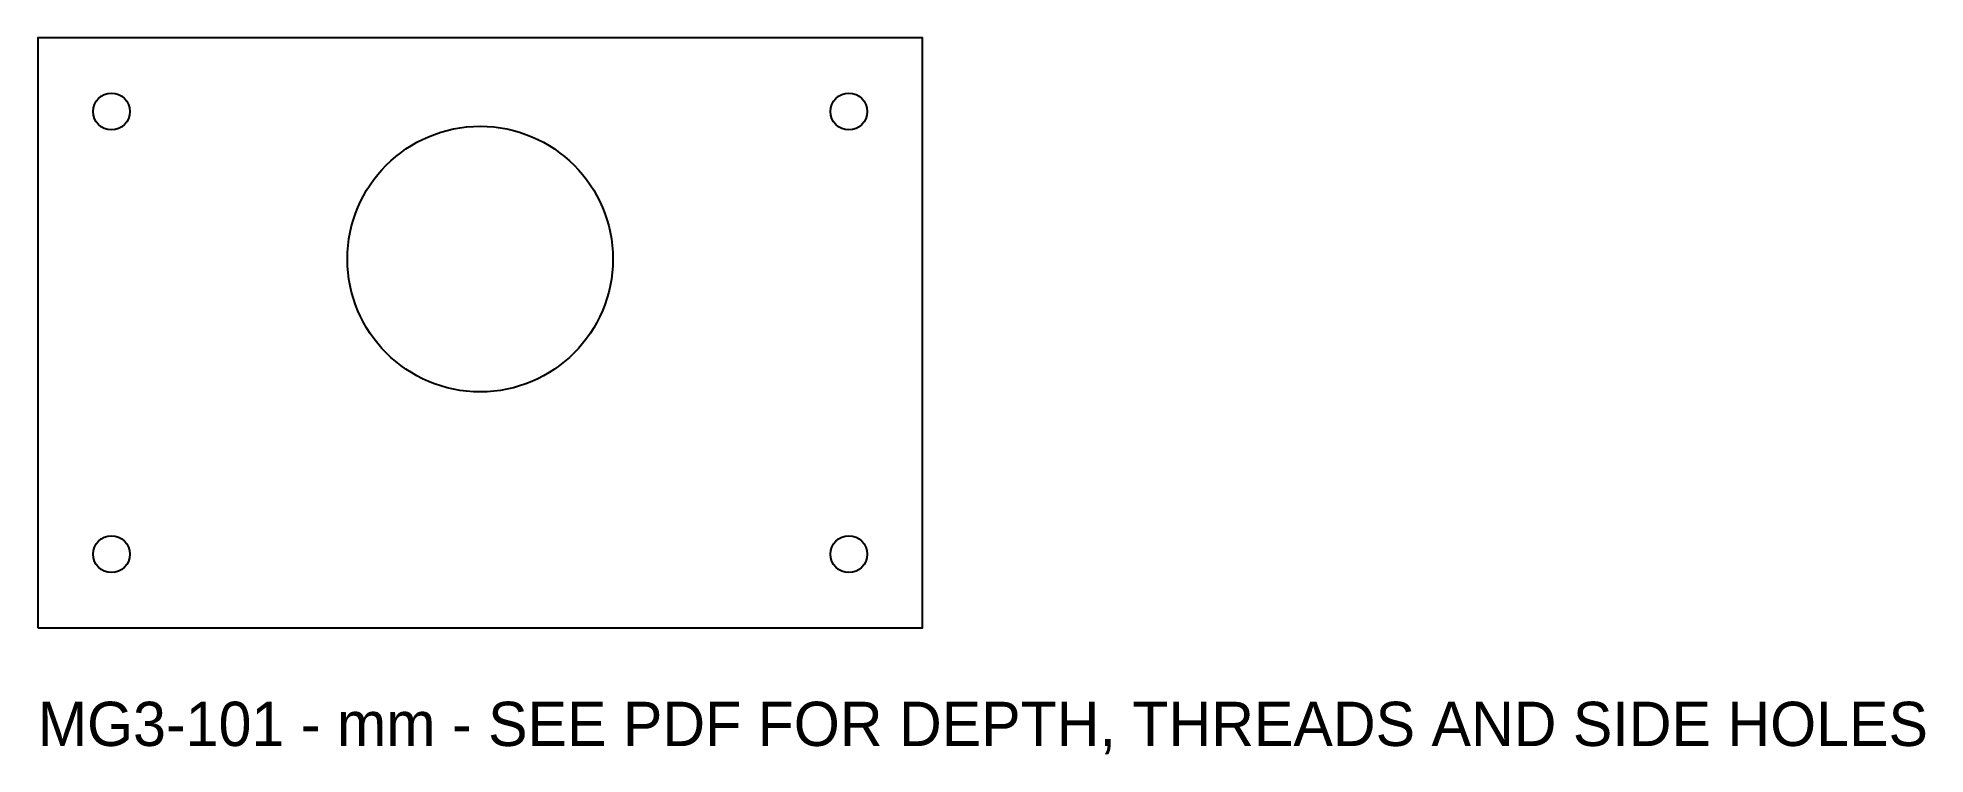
# Model space of a CAD drawing. Header units: millimetres. Extents: x 0 to 128, y -9 to 40.
import ezdxf

# ---------------------------------------------------------------- set-up
doc = ezdxf.new("R2010")
doc.units = ezdxf.units.MM
for name, color, linetype in [('NOTES', 2, 'Continuous'), ('OUTLINE', 7, 'Continuous'), ('TAP_PILOT', 1, 'Continuous'), ('THROUGH', 3, 'Continuous')]:
    doc.layers.add(name, color=color, linetype=linetype)

msp = doc.modelspace()

# ---------------------------------------------------------------- linework, layer by layer
at = {"layer": 'OUTLINE'}
msp.add_lwpolyline([(0, 0), (60, 0), (60, 40), (0, 40)], close=True, dxfattribs=at)
at = {"layer": 'TAP_PILOT'}
for centre in [(5, 35), (55, 35), (5, 5), (55, 5)]:
    msp.add_circle(centre, 1.25, dxfattribs=at)
at = {"layer": 'THROUGH'}
msp.add_circle((30, 25), 9, dxfattribs=at)

# ---------------------------------------------------------------- texts
at = {"layer": 'NOTES'}
msp.add_text('MG3-101 - mm - SEE PDF FOR DEPTH, THREADS AND SIDE HOLES', height=3, dxfattribs=at).set_placement((0, -8))

doc.saveas('drawing.dxf')
